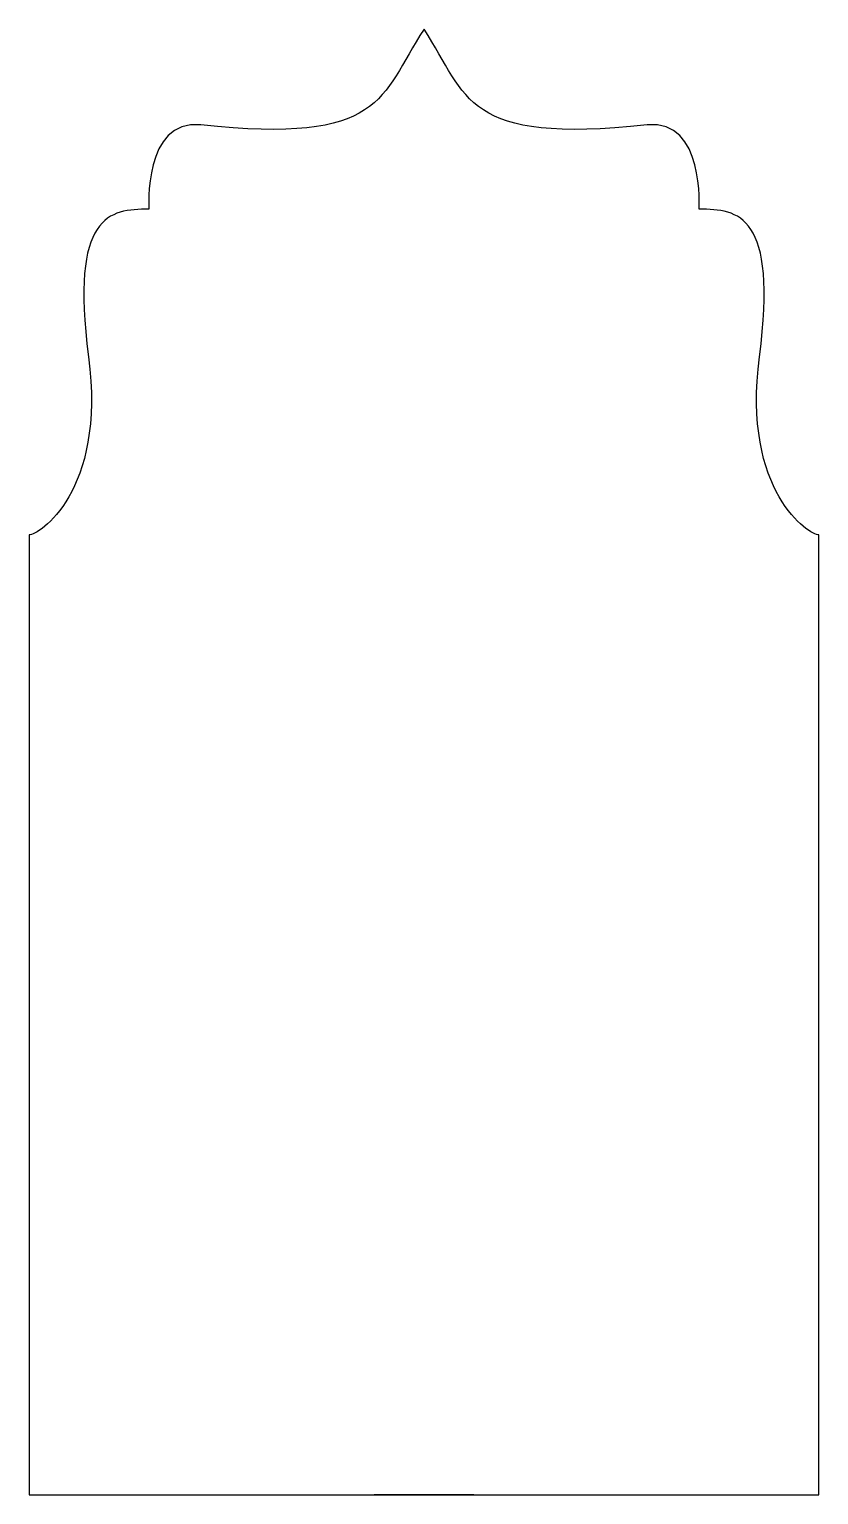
# Model space of a CAD drawing. Header units: centimetres. Extents: x -4.5 to 4.1, y -8.5 to 7.5.
import ezdxf

# ---------------------------------------------------------------- set-up
doc = ezdxf.new("R2010")
doc.units = ezdxf.units.CM
doc.header["$MEASUREMENT"] = 0
doc.layers.add('Camada 1', color=7, linetype='Continuous')

msp = doc.modelspace()

# ---------------------------------------------------------------- linework, layer by layer
at = {"layer": 'Camada 1'}
msp.add_open_spline([(0.33073, -8.50637), (0.33073, -8.50637), (-4.51974, -8.50637), (-4.51974, -8.50637), (-4.51974, -8.50637), (-4.51974, -8.50637), (-4.51974, 1.97507), (-4.51974, 1.97507), (-4.51974, 1.97507), (-4.42547, 1.97507), (-3.68035, 2.43238), (-3.8735, 3.9219), (-3.8735, 3.9219), (-4.07546, 5.47934), (-3.64466, 5.5325), (-3.21381, 5.5325), (-3.21381, 5.5325), (-3.21381, 5.5325), (-3.27961, 6.51971), (-2.64837, 6.45283), (-2.64837, 6.45283), (-0.64243, 6.2404), (-0.69627, 6.75369), (-0.21161, 7.49701), (-0.21161, 7.49701), (0.27303, 6.75369), (0.21918, 6.2404), (2.22515, 6.45283), (2.22515, 6.45283), (2.85639, 6.51969), (2.79059, 5.5325), (2.79059, 5.5325), (2.79059, 5.5325), (3.22141, 5.5325), (3.65221, 5.47935), (3.45028, 3.9219), (3.45028, 3.9219), (3.25713, 2.43238), (4.00223, 1.97507), (4.09652, 1.97507), (4.09652, 1.97507), (4.09652, 1.97507), (4.09652, -8.50635), (4.09652, -8.50635), (4.09652, -8.50635), (4.09652, -8.50635), (-0.75401, -8.50634), (-0.75401, -8.50634), (-0.75401, -8.50634), (-0.75401, -8.50634), (0.33073, -8.50634), (0.33073, -8.50634), (0.33073, -8.50634), (0.33073, -8.50634), (0.33073, -8.50637), (0.33073, -8.50637)], degree=3, knots=[0, 0, 0, 0, 0.06666667, 0.06666667, 0.06666667, 0.06666667, 0.13333333, 0.13333333, 0.13333333, 0.13333333, 0.2, 0.2, 0.2, 0.2, 0.26666667, 0.26666667, 0.26666667, 0.26666667, 0.33333333, 0.33333333, 0.33333333, 0.33333333, 0.4, 0.4, 0.4, 0.4, 0.46666667, 0.46666667, 0.46666667, 0.46666667, 0.53333333, 0.53333333, 0.53333333, 0.53333333, 0.6, 0.6, 0.6, 0.6, 0.66666667, 0.66666667, 0.66666667, 0.66666667, 0.73333333, 0.73333333, 0.73333333, 0.73333333, 0.8, 0.8, 0.8, 0.8, 0.86666667, 0.86666667, 0.86666667, 0.86666667, 1, 1, 1, 1], dxfattribs=at)

doc.saveas('drawing.dxf')
